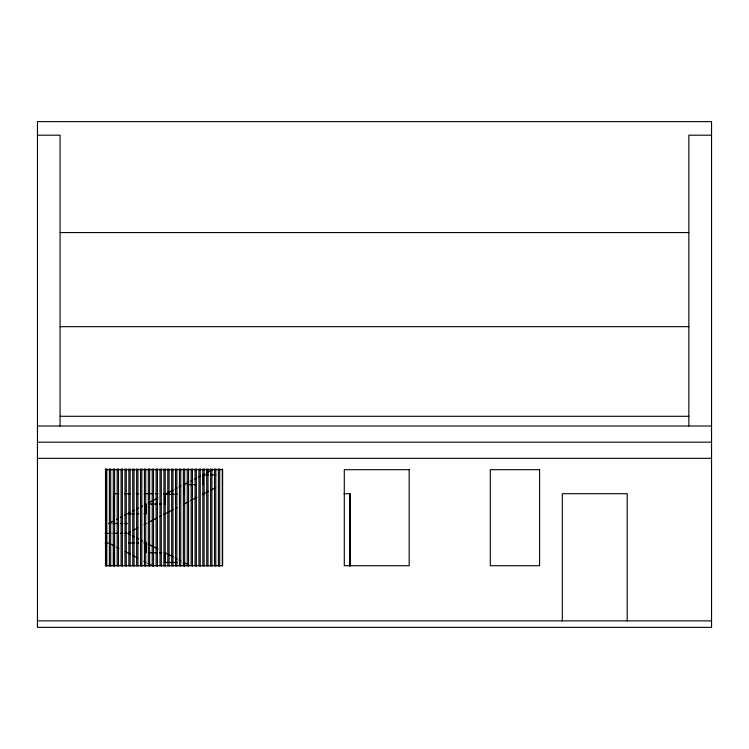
<?xml version="1.0" encoding="UTF-8"?>
<svg xmlns="http://www.w3.org/2000/svg" width="749" height="749" viewBox="0 0 749 749"><rect width="100%" height="100%" fill="white"/><g stroke="black" fill="none" stroke-linecap="round" stroke-linejoin="round"><path stroke-width="1.12" d="M108.614 523.523L114.56 520.452M116.535 519.432L118.52 518.402M120.505 517.381L122.48 516.351M124.465 515.331L127.433 513.795M128.425 513.28L130.401 512.26M132.386 511.23L134.361 510.209M136.346 509.18L138.331 508.159M140.306 507.129L142.291 506.109M144.267 505.088L146.252 504.058L146.252 513.805L144.033 513.805M148.227 503.038L158.133 497.916M165.07 504.077L165.07 494.34L172.991 490.23M174.976 489.2L176.951 488.179M178.936 487.159L180.912 486.129M188.842 482.028L183.889 484.594L183.889 494.34M190.817 481.008L192.802 479.987M194.777 478.957L196.762 477.937M198.738 476.907L200.723 475.887M202.698 484.612L202.698 474.875L204.683 473.836M206.668 472.816L212.604 469.735M128.472 532.736L130.551 531.668M132.62 530.592L137.816 527.905M144.042 524.684L146.121 523.607M148.199 522.54L157.543 517.699M159.621 516.632L161.69 515.555M163.769 514.479L173.113 509.648M175.191 508.571L177.27 507.504M183.496 504.274L188.682 501.596M190.761 500.519L196.996 497.299M202.183 494.612L208.409 491.391M210.488 490.314L215.684 487.627M37.45 135.195L60.079 135.195L60.079 426.012M711.55 135.195L688.837 135.195L688.837 426.012M60.079 232.583L688.837 232.583M60.079 326.676L688.837 326.676M60.079 416.285L688.837 416.285M37.45 426.012L711.55 426.012M37.45 442.172L711.55 442.172M37.45 458.332L711.55 458.332M202.698 474.875L208.241 474.875M210.45 474.875L215.984 474.875M187.203 484.612L196.06 484.612M118.876 493.694L114.26 493.694L114.26 524.028M124.643 493.694L130.41 493.694M136.178 493.694L138.49 493.694M144.257 493.694L153.479 493.694M155.792 493.694L158.095 493.694M163.862 493.694L166.175 493.694M344.091 493.694L350.129 493.694L350.129 566.038M165.07 494.34L177.241 494.34M148.461 504.077L157.318 504.077M159.537 504.077L161.747 504.077M128.538 513.805L134.071 513.805M136.29 513.805L138.499 513.805M108.614 523.542L110.833 523.542M113.043 523.542L118.576 523.542M120.795 523.542L123.005 523.542M125.223 523.542L127.433 523.542M105.15 533.279L107.463 533.279M108.614 533.279L110.833 533.279M113.043 533.279L118.576 533.279M120.795 533.279L123.005 533.279M125.223 533.279L127.433 533.26M105.15 543.006L107.463 543.006M128.538 543.006L134.071 543.006M136.29 543.006L138.499 543.006M144.033 543.006L146.252 543.006L146.252 552.743M148.461 552.743L157.318 552.743M159.537 552.743L161.747 552.743M177.241 562.471L165.07 562.471L165.07 552.743L172.991 556.825M37.45 620.874L711.55 620.874M128.425 533.775L130.401 534.795M132.386 535.816L134.361 536.846M136.346 537.866L138.331 538.896M140.306 539.917L142.291 540.947M144.267 541.967L146.252 542.988M148.227 544.017L158.133 549.139M174.976 557.846L176.951 558.876M178.936 559.896L180.912 560.926M188.842 565.018L183.889 562.462L183.889 565.72M108.614 543.006L114.84 546.227M116.919 547.304L118.997 548.38M125.223 551.601L130.42 554.288M132.498 555.355L137.685 558.042M143.911 561.263L145.989 562.34M148.068 563.417L153.255 566.104M627.194 620.874L627.194 493.694L562.312 493.694L562.312 620.874M349.933 493.694L349.933 566.038M222.294 468.855L222.294 565.916M219.7 468.771L219.7 566.253M218.408 468.855L218.408 565.916M215.806 468.771L215.806 566.253M214.514 468.855L214.514 565.916M211.92 468.771L211.92 566.253M210.619 468.855L210.619 565.916M208.025 468.771L208.025 566.253M206.724 468.855L206.724 565.916M204.131 468.771L204.131 566.253M202.829 468.855L202.829 565.916M200.236 468.771L200.236 566.253M198.934 468.855L198.934 565.916M196.341 468.771L196.341 566.253M195.049 468.855L195.049 565.916M192.446 468.771L192.446 566.253M191.154 468.855L191.154 565.916M188.561 468.771L188.561 566.253M187.259 468.855L187.259 565.916M184.666 468.771L184.666 566.253M183.365 468.855L183.365 565.916M180.771 468.771L180.771 566.253M179.47 468.855L179.47 565.916M176.876 468.771L176.876 566.253M175.575 468.855L175.575 565.916M172.982 468.771L172.982 566.253M171.69 468.855L171.69 565.916M169.087 468.771L169.087 566.253M167.795 468.855L167.795 565.916M165.201 468.771L165.201 566.253M163.9 468.855L163.9 565.916M161.307 468.771L161.307 566.253M160.005 468.855L160.005 565.916M157.412 468.771L157.412 566.253M156.11 468.855L156.11 565.916M153.517 468.771L153.517 566.253M152.216 468.855L152.216 565.916M149.622 468.771L149.622 566.253M148.33 468.855L148.33 565.916M145.727 468.771L145.727 566.253M144.435 468.855L144.435 565.916M141.842 468.771L141.842 566.253M140.54 468.855L140.54 565.916M137.947 468.771L137.947 566.253M136.646 468.855L136.646 565.916M134.052 468.771L134.052 566.253M132.751 468.855L132.751 565.916M130.157 468.771L130.157 566.253M128.856 468.855L128.856 565.916M126.263 468.771L126.263 566.253M124.971 468.855L124.971 565.916M122.368 468.771L122.368 566.253M121.076 468.855L121.076 565.916M118.482 468.771L118.482 566.253M117.181 468.855L117.181 565.916M114.588 468.771L114.588 566.253M114.26 546.199L114.26 566.038M113.286 468.855L113.286 565.916M110.693 468.771L110.693 566.253M109.391 468.855L109.391 565.916M106.798 468.771L106.798 566.253M105.497 468.855L105.497 565.916M711.55 121.638L37.45 121.638L37.45 627.362L711.55 627.362L711.55 121.638M222.622 469.689L105.824 469.689L105.824 565.72L222.622 565.72L222.622 469.689M409.179 469.689L344.287 469.689L344.287 565.72L409.179 565.72L409.179 469.689M539.598 469.689L490.286 469.689L490.286 565.72L539.598 565.72L539.598 469.689"/></g></svg>
